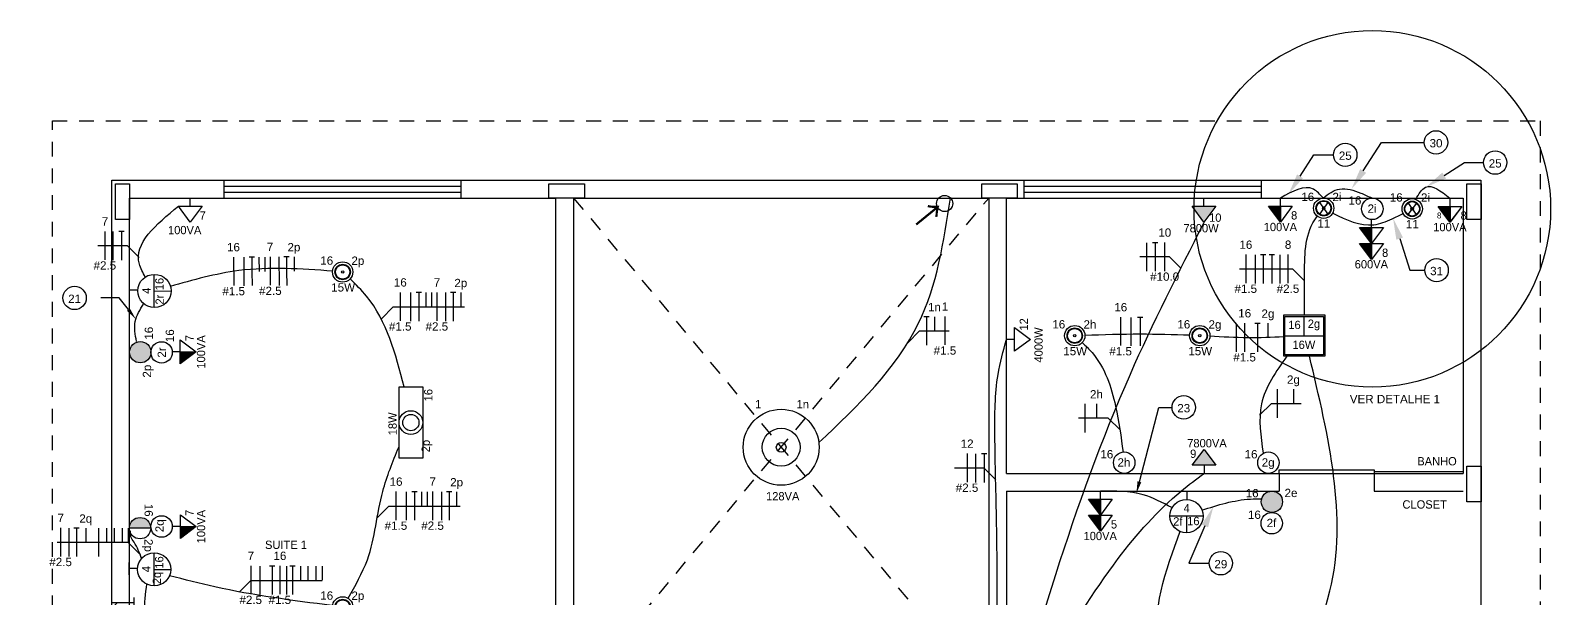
# Model space of a CAD drawing. Header units: metres. Extents: x 134.3 to 218.4, y -41.5 to 17.9.
# Drawn here: x 156.54 to 169.35, y -13.34 to -8.55 of the extents above; entities that cross this region are included whole.
import ezdxf
from ezdxf import colors
from ezdxf.entities.mleader import LeaderData, LeaderLine
from ezdxf.enums import TextEntityAlignment as Align
from ezdxf.math import Vec2, Vec3

# ---------------------------------------------------------------- set-up
doc = ezdxf.new("R2010")
doc.units = ezdxf.units.M
doc.header["$MEASUREMENT"] = 0
doc.linetypes.add('HIDDEN', pattern=[9.525, 6.35, -3.175])
doc.linetypes.add('HIDDEN2', pattern=[0.1875, 0.125, -0.0625])
for name, color, linetype in [('A-ALVENARIA', 252, 'Continuous'), ('A-esquadrias', 253, 'Continuous'), ('A-projeção', 253, 'HIDDEN'), ('A-TEXTO', 7, 'Continuous'), ('DIAGRAMA UNIFILAR', 6, 'Continuous'), ('ELETRICA', 2, 'Continuous'), ('ELETRODUTO', 4, 'Continuous')]:
    doc.layers.add(name, color=color, linetype=linetype)
doc.styles.add('T1', font='arial.ttf')

# ---------------------------------------------------------------- blocks, each defined once
blk = doc.blocks.new('P12X30V')
at = {"layer": 'A-ALVENARIA'}
for p, q in [((-0.06, 0.15), (0.06, 0.15)), ((-0.06, -0.15), (-0.06, 0.15)), ((0.06, 0.15), (0.06, -0.15)), ((0.06, -0.15), (-0.06, -0.15))]:
    blk.add_line(p, q, dxfattribs=at)
blk = doc.blocks.new('TOMADA MEDIA')
at = {"layer": 'ELETRICA'}
blk.add_hatch(color=3, dxfattribs=at).paths.add_polyline_path([(0.1, 0.068), (0, 0.202), (0, 0.201), (0, 0.068)])
at = {"layer": 'ELETRICA', "color": 3}
for p, q in [((-0.1, 0.068), (0, 0.202)), ((0, 0.202), (0.1, 0.068)), ((0, 0.068), (0, 0.202)), ((0.1, 0.068), (-0.1, 0.068)), ((0, 0.068), (0, 0))]:
    blk.add_line(p, q, dxfattribs=at)
at = {"color": 3}
blk.add_attdef('POTENCIA', text='', height=0.07, dxfattribs=at).set_placement((0.001, 0.208), align=Align.CENTER)
blk.add_attdef('CIRCUITO', text='', height=0.07, dxfattribs=at).set_placement((-0.095, 0.11), align=Align.RIGHT)
blk = doc.blocks.new('ARANDELA PIPE')
blk.add_line((0.075, 0.058), (0.076, 0.199))
at = {"layer": 'ELETRICA'}
for p, q in [((0.215, 0.058), (-0.064, 0.058)), ((0.069, -0.081), (0.069, -0.151)), ((0.12, -0.151), (0.018, -0.151))]:
    blk.add_line(p, q, dxfattribs=at)
blk.add_circle((0.075, 0.059), 0.14, dxfattribs=at)
for tag, p in [('CIRCUITO', (0.017, 0.066)), ('RETORNO', (0.148, 0.069)), ('POTENCIA', (0.073, -0.044))]:
    blk.add_attdef(tag, text='', height=0.07).set_placement(p, align=Align.CENTER)
blk = doc.blocks.new('INTERRUTOR PARALELO')
h = blk.add_hatch(color=3)
h.dxf.hatch_style = 1
h.paths.add_polyline_path([(-0.09, 0.058, 1), (0.09, 0.058, 1)])
at = {"layer": 'ELETRICA', "color": 3}
blk.add_circle((0, 0.058), 0.09, dxfattribs=at)
at = {"color": 3, "style": 'T1'}
blk.add_attdef('CIRCUITO', text='', height=0.07, dxfattribs=at).set_placement((-0.112, 0.096), align=Align.RIGHT)
blk.add_attdef('RETORNO', (0.107, 0.098), '', height=0.07, dxfattribs=at)
blk = doc.blocks.new('INTERRUPTOR SIMPLES UMA SEÇÃO')
at = {"layer": 'ELETRICA', "color": 3}
blk.add_circle((0.058, 0), 0.0904, dxfattribs=at)
at = {"layer": 'ELETRICA', "color": 3, "style": 'T1'}
blk.add_attdef('CIRCUITO', text='', height=0.07, dxfattribs=at).set_placement((-0.034, 0.036), align=Align.RIGHT)
blk.add_attdef('RETORNO', text='', height=0.07, dxfattribs=at).set_placement((0.056, -0.033), align=Align.CENTER)
blk = doc.blocks.new('MINOTAURO PE')
at = {"layer": 'ELETRICA'}
for p, q in [((-0.171, -0.173), (-0.171, 0.176)), ((-0.171, 0.176), (0.176, 0.176)), ((-0.162, -0.162), (-0.162, 0.162)), ((-0.162, 0.162), (0.162, 0.162)), ((0, 0), (0, 0.162)), ((0.162, 0.162), (0.162, 0.002)), ((0.176, 0.176), (0.176, -0.173)), ((-0.162, 0), (0.162, 0)), ((0.162, 0.002), (0.162, -0.162)), ((0.176, -0.173), (-0.171, -0.173)), ((0.162, -0.162), (-0.162, -0.162))]:
    blk.add_line(p, q, dxfattribs=at)
for p in [(-0.081, 0.056), (-0.002, -0.112)]:
    blk.add_attdef('POTENCIA', text='', height=0.07).set_placement(p, align=Align.CENTER)
blk.add_attdef('RETORNO', text='', height=0.07).set_placement((0.083, 0.091), align=Align.MIDDLE)
blk = doc.blocks.new('TOMADA ALTA')
at = {"layer": 'ELETRICA'}
h = blk.add_hatch(color=3, dxfattribs=at)
h.paths.add_polyline_path([(0.012, 0.068), (0.1, 0.068), (0.012, 0.185)])
h.paths.add_polyline_path([(-0.012, 0.068), (0.012, 0.068), (0.012, 0.185), (0.001, 0.2, -0.005851), (-0.001, 0.2), (-0.012, 0.184)])
h.paths.add_polyline_path([(-0.1, 0.068), (-0.012, 0.068), (-0.012, 0.184)])
at = {"layer": 'ELETRICA', "color": 3}
for p, q in [((-0.1, 0.068), (0, 0.202)), ((0, 0.202), (0.1, 0.068)), ((0.1, 0.068), (-0.1, 0.068)), ((0, 0.068), (0, 0))]:
    blk.add_line(p, q, dxfattribs=at)
at = {"color": 3}
blk.add_attdef('POTENCIA', text='', height=0.07, dxfattribs=at).set_placement((0.024, 0.219), align=Align.CENTER)
blk.add_attdef('CIRCUITO', text='', height=0.07, dxfattribs=at).set_placement((-0.066, 0.13), align=Align.RIGHT)
blk = doc.blocks.new('PANDORA 1C')
at = {"layer": 'ELETRICA'}
for radius in [0.0857, 0.0651, 0.0605, 0.0106]:
    blk.add_circle((0, 0), radius, dxfattribs=at)
at = {"style": 'T1'}
blk.add_attdef('CIRCUITO', text='', height=0.07, dxfattribs=at).set_placement((-0.08, 0.061), align=Align.RIGHT)
blk.add_attdef('RETORNO', (0.074, 0.06), '', height=0.07, dxfattribs=at)
blk.add_attdef('POTENCIA', text='', height=0.07, dxfattribs=at).set_placement((0.004, -0.165), align=Align.CENTER)
blk = doc.blocks.new('TOMADA BAIXA')
at = {"layer": 'ELETRICA', "color": 3}
for p, q in [((-0.1, 0.068), (0, 0.202)), ((0, 0.202), (0.1, 0.068)), ((0.1, 0.068), (-0.1, 0.068)), ((0, 0.068), (0, 0))]:
    blk.add_line(p, q, dxfattribs=at)
at = {"color": 3}
blk.add_attdef('POTENCIA', text='', height=0.07, dxfattribs=at).set_placement((0.047, 0.234), align=Align.CENTER)
blk.add_attdef('CIRCUITO', text='', height=0.07, dxfattribs=at).set_placement((-0.084, 0.111), align=Align.RIGHT)
blk = doc.blocks.new('ORBITA')
at = {"layer": 'ELETRICA'}
for p, q in [((0.036, 0.049), (-0.036, -0.049)), ((-0.035, 0.049), (0.035, -0.049))]:
    blk.add_line(p, q, dxfattribs=at)
for radius in [0.0857, 0.0651, 0.0605, 0.0106]:
    blk.add_circle((0, 0), radius, dxfattribs=at)
at = {"style": 'T1'}
blk.add_attdef('CIRCUITO', text='', height=0.07, dxfattribs=at).set_placement((-0.08, 0.061), align=Align.RIGHT)
blk.add_attdef('RETORNO', (0.074, 0.06), '', height=0.07, dxfattribs=at)
blk.add_attdef('POTENCIA', text='', height=0.07, dxfattribs=at).set_placement((0.001, -0.164), align=Align.CENTER)
blk = doc.blocks.new('LUMINARIA PLAFON')
at = {"layer": 'ELETRICA'}
blk.add_lwpolyline([(-0.3, 0.1), (0.3, 0.1), (0.3, -0.1), (-0.3, -0.1), (-0.3, 0.1)], dxfattribs=at)
for radius in [0.1, 0.0685]:
    blk.add_circle((0, 0), radius, dxfattribs=at)
blk.add_attdef('CIRCUITO', (-0.272, 0.112), '', height=0.07)
blk.add_attdef('RETORNO', text='', height=0.07).set_placement((0.263, 0.113), align=Align.RIGHT)
blk.add_attdef('POTENCIA', text='', height=0.07).set_placement((0.011, -0.189), align=Align.CENTER)
blk = doc.blocks.new('INTERRUPTOR INTERMEDIARIO')
at = {"layer": 'ELETRICA'}
h = blk.add_hatch(color=3, dxfattribs=at)
h.dxf.hatch_style = 1
h.paths.add_polyline_path([(0.005, 0.148, 0.414214), (-0.085, 0.058, 0.414214), (0.005, -0.032)])
at = {"layer": 'ELETRICA', "color": 3}
blk.add_line((0.005, 0.148), (0.005, -0.032), dxfattribs=at)
blk.add_circle((0.005, 0.058), 0.09, dxfattribs=at)
at = {"layer": 'ELETRICA', "color": 3, "style": 'T1'}
blk.add_attdef('CIRCUITO', text='', height=0.07, dxfattribs=at).set_placement((-0.092, 0.096), align=Align.RIGHT)
blk.add_attdef('RETORNO', (0.096, 0.095), '', height=0.07, dxfattribs=at)
blk = doc.blocks.new('LUSTRE SALA DE JANTAR')
at = {"layer": 'ELETRICA'}
for radius in [0.32, 0.16, 0.041]:
    blk.add_circle((0, 0), radius, dxfattribs=at)
blk.add_attdef('RETORNO', text='', height=0.07, dxfattribs=at).set_placement((0.234, 0.328), align=Align.RIGHT)
blk.add_attdef('CIRCUITO', (-0.22, 0.328), '', height=0.07, dxfattribs=at)
blk.add_attdef('POTENCIA', text='', height=0.07, dxfattribs=at).set_placement((0.013, -0.448), align=Align.CENTER)
blk = doc.blocks.new('APOIO PEQUENO UNIFILAR')
at = {"layer": 'DIAGRAMA UNIFILAR'}
for p, q in [((0, 0), (0.099, 0.099)), ((0.099, 0.099), (0.349, 0.099))]:
    blk.add_line(p, q, dxfattribs=at)
blk = doc.blocks.new('CONDUTOR FASE')
at = {"layer": 'DIAGRAMA UNIFILAR'}
blk.add_line((0, 0.12), (0, -0.12), dxfattribs=at)
blk = doc.blocks.new('RETORNO LAMPADA')
at = {"layer": 'DIAGRAMA UNIFILAR'}
blk.add_line((0, 0.12), (0, 0), dxfattribs=at)
at = {"layer": 'DIAGRAMA UNIFILAR', "style": 'T1'}
blk.add_attdef('RETORNO', text='', height=0.07, dxfattribs=at).set_placement((0, 0.166), align=Align.CENTER)
blk = doc.blocks.new('FASE CIRCUITO')
blk.add_line((-0.001, 0.122), (-0.001, -0.118))
at = {"style": 'T1'}
blk.add_attdef('SEÇÃO', text='', height=0.07, dxfattribs=at).set_placement((-0.001, -0.2), align=Align.CENTER)
at = {"layer": 'DIAGRAMA UNIFILAR', "style": 'T1'}
blk.add_attdef('CIRCUITO', text='', height=0.07, dxfattribs=at).set_placement((0, 0.171), align=Align.CENTER)
blk = doc.blocks.new('CONDUTOR TERRA')
at = {"layer": 'DIAGRAMA UNIFILAR'}
for p, q in [((0.0225, 0.12), (-0.0225, 0.12)), ((0, 0.12), (0, 0)), ((0, 0), (0, -0.12))]:
    blk.add_line(p, q, dxfattribs=at)
blk = doc.blocks.new('APOIO UNIFILAR')
at = {"layer": 'DIAGRAMA UNIFILAR'}
for p, q in [((0, 0), (0.099, 0.099)), ((0.099, 0.099), (0.549, 0.099))]:
    blk.add_line(p, q, dxfattribs=at)
blk = doc.blocks.new('APOIO ESTENDIDO')
at = {"layer": 'DIAGRAMA UNIFILAR'}
for p, q in [((-0.021, 0.021), (0.078, 0.12)), ((0.078, 0.12), (0.678, 0.12))]:
    blk.add_line(p, q, dxfattribs=at)
blk = doc.blocks.new('RETORNO PARALELO INTERMEDIARIO')
at = {"layer": 'DIAGRAMA UNIFILAR'}
blk.add_line((0, 0.12), (0, 0), dxfattribs=at)
blk = doc.blocks.new('detalhe')
at = {"layer": 'DIAGRAMA UNIFILAR'}
blk.add_circle((0.099, 0), 0.0986, dxfattribs=at)
at = {"layer": 'DIAGRAMA UNIFILAR', "style": 'T1'}
blk.add_attdef('NUMERO', text='', height=0.07, dxfattribs=at).set_placement((0.099, -0.042), align=Align.CENTER)
blk = doc.blocks.new('ELETRODUTO QUE DESCE')
at = {"layer": 'ELETRICA'}
blk.add_circle((-0.05, -0.046), 0.0683, dxfattribs=at)
at = {"layer": 'ELETRICA', "insert": (-0.359, -0.155, 0.284), "char_height": 0.2, "attachment_point": 1, "rotation": 39.1863}
blk.add_mtext_dynamic_manual_height_columns('{\\fSimSun|b0|i0|c134|p2;→}', width=0.15117, gutter_width=0.35, heights=[0.107], dxfattribs=at)
blk = doc.blocks.new('TELECOM')
at = {"layer": 'ELETRICA'}
h = blk.add_hatch(dxfattribs=at)
h.set_pattern_fill('ANSI33', color=256)
h.set_pattern_definition([(45, (-139.9912, 0.4929), (-0.1767767, 0.1767767), []), (45, (-139.81442, 0.4929), (-0.1767767, 0.1767767), [0.125, -0.0625])])
h.paths.add_polyline_path([(0.187, 0.396), (0, 0.396), (0, 0), (0.187, 0)])
for p, q in [((0, 0), (0, 0.396)), ((0, 0.396), (0.188, 0.396)), ((0.187, 0.439), (0.187, -0.036)), ((0.185, 0), (0, 0))]:
    blk.add_line(p, q, dxfattribs=at)

msp = doc.modelspace()

# ---------------------------------------------------------------- hatches: boundary and pattern name
at = {"layer": 'ELETRICA'}
msp.add_hatch(color=256, dxfattribs=at).paths.add_polyline_path([(168.506, -10.031), (168.406, -10.031), (168.505, -10.164)])

# ---------------------------------------------------------------- linework, layer by layer
at = {"layer": 'A-ALVENARIA'}
for p, q in [((157.223, -9.811), (158.17, -9.811)), ((157.223, -14.161), (157.223, -9.811)), ((158.17, -9.961), (158.17, -9.811)), ((160.17, -9.811), (164.917, -9.811)), ((160.17, -9.961), (160.17, -9.811)), ((164.917, -9.961), (164.917, -9.811)), ((166.917, -9.811), (168.767, -9.811)), ((166.917, -9.961), (166.917, -9.811)), ((168.767, -9.811), (168.767, -21.111)), ((157.373, -14.161), (157.373, -9.961)), ((157.373, -9.961), (158.17, -9.961)), ((160.17, -9.961), (160.967, -9.961)), ((160.967, -14.161), (160.967, -9.961)), ((161.117, -9.961), (164.617, -9.961)), ((161.117, -9.961), (161.117, -14.311)), ((164.617, -9.961), (164.617, -15.836)), ((164.767, -9.961), (164.917, -9.961)), ((164.767, -12.281), (164.767, -9.961)), ((166.917, -9.961), (168.617, -9.961)), ((168.617, -9.961), (168.617, -12.281)), ((164.767, -12.281), (167.067, -12.281)), ((167.067, -12.281), (167.067, -12.431)), ((167.867, -12.281), (168.617, -12.281)), ((167.867, -12.281), (167.867, -12.431)), ((164.767, -12.431), (167.067, -12.431)), ((164.767, -12.431), (164.767, -15.561)), ((167.867, -12.431), (168.617, -12.431))]:
    msp.add_line(p, q, dxfattribs=at)
at = {"layer": 'A-esquadrias'}
for p, q in [((158.17, -9.811), (160.17, -9.811)), ((158.17, -9.861), (160.17, -9.861)), ((164.917, -9.811), (166.917, -9.811)), ((164.917, -9.861), (166.917, -9.861)), ((158.17, -9.911), (160.17, -9.911)), ((158.17, -9.961), (160.17, -9.961)), ((164.917, -9.911), (166.917, -9.911)), ((164.917, -9.961), (166.917, -9.961)), ((167.067, -12.281), (167.067, -12.251)), ((167.067, -12.251), (167.867, -12.251)), ((167.067, -12.281), (167.867, -12.281)), ((167.867, -12.251), (167.867, -12.281)), ((167.867, -12.266), (168.617, -12.266))]:
    msp.add_line(p, q, dxfattribs=at)
at = {"layer": 'A-projeção', "linetype": 'HIDDEN2'}
for p, q in [((169.267, -9.311), (169.267, -22.761)), ((161.117, -14.161), (164.617, -9.961)), ((161.117, -9.961), (164.617, -14.161))]:
    msp.add_line(p, q, dxfattribs=at)
msp.add_lwpolyline([(169.267, -22.761), (164.117, -22.761), (164.117, -19.761), (161.617, -19.761), (161.617, -21.461), (156.537, -21.461), (156.537, -13.661), (156.723, -13.661), (156.723, -9.311), (169.267, -9.311)], dxfattribs=at)
at = {"layer": 'A-TEXTO'}
msp.add_circle((167.851, -10.052), 1.503, dxfattribs=at)
at = {"layer": 'ELETRICA'}
for p, q in [((168.506, -10.031), (168.506, -9.963)), ((168.406, -10.031), (168.605, -10.031)), ((168.505, -10.164), (168.406, -10.031)), ((168.605, -10.031), (168.505, -10.164)), ((168.505, -10.164), (168.506, -10.031))]:
    msp.add_line(p, q, dxfattribs=at)
at = {"layer": 'ELETRODUTO'}
for points in [[(167.436, -9.96), (167.355, -9.887), (167.076, -9.962)], [(168.218, -9.971), (168.299, -9.87), (168.505, -9.961)], [(163.185, -12.022), (164.026, -11.016), (164.295, -9.961)], [(167.438, -9.959), (167.575, -9.885), (167.753, -9.919), (167.846, -9.96)], [(157.506, -10.627), (157.456, -10.517), (157.785, -10.029)], [(167.278, -10.945), (167.28, -10.624), (167.365, -10.145), (167.388, -10.112)], [(167.519, -10.089), (167.863, -10.186), (168.017, -10.137), (168.112, -10.092)], [(159.085, -10.577), (158.294, -10.573), (157.715, -10.706)], [(159.689, -11.552), (159.371, -10.788), (159.234, -10.643)], [(157.432, -11.17), (157.421, -11.001), (157.492, -10.854)], [(166.312, -11.117), (165.894, -11.109), (165.427, -11.119)], [(167.105, -11.131), (166.801, -11.139), (166.481, -11.126)], [(164.674, -14.868), (164.683, -12.701), (164.669, -11.956), (164.696, -11.448), (164.767, -11.152)], [(165.406, -11.179), (165.489, -11.264), (165.687, -11.716), (165.749, -12.102)], [(167.13, -11.294), (166.917, -11.696), (166.931, -12.112)], [(166.951, -14.413), (167.494, -13.272), (167.321, -11.294)], [(159.215, -13.334), (159.378, -13.009), (159.508, -12.433), (159.643, -12.06)], [(166.16, -12.569), (165.918, -12.462), (165.558, -12.431)], [(166.414, -12.592), (166.823, -12.498), (166.917, -12.497)], [(157.475, -12.999), (157.411, -12.861), (157.385, -12.816), (157.38, -12.766)], [(166.672, -14.459), (166.061, -13.732), (166.232, -12.769)], [(159.08, -13.395), (158.093, -13.238), (157.711, -13.144)], [(157.516, -13.214), (157.539, -13.671), (157.892, -13.96), (157.905, -13.964)]]:
    msp.add_spline(points, degree=3, dxfattribs=at)
at = {"layer": 'ELETRODUTO', "color": 4}
for points in [[(164.674, -14.868), (165.811, -11.445), (166.432, -10.168)], [(164.674, -14.868), (165.708, -13), (166.239, -12.431), (166.433, -12.281)]]:
    msp.add_spline(points, degree=3, dxfattribs=at)

# ---------------------------------------------------------------- block references
at = {"layer": 'A-ALVENARIA'}
for p in [(157.314, -9.991), (168.708, -9.991), (168.708, -12.371)]:
    msp.add_blockref('P12X30V', p, dxfattribs=at)
at = {"layer": 'A-ALVENARIA', "rotation": 269.9999999999999}
for p in [(161.058, -9.901), (164.708, -9.901)]:
    msp.add_blockref('P12X30V', p, dxfattribs=at)
at = {"layer": 'A-TEXTO'}
msp.add_blockref('ELETRODUTO QUE DESCE', (164.295, -9.961), dxfattribs=at)
at = {"layer": 'DIAGRAMA UNIFILAR'}
for name, p, values in [('detalhe', (168.289, -9.492), {'NUMERO': '30'}), ('detalhe', (167.524, -9.597), {'NUMERO': '25'}), ('detalhe', (168.788, -9.662), {'NUMERO': '25'}), ('FASE CIRCUITO', (157.166, -10.364), {'CIRCUITO': '7', 'SEÇÃO': '#2.5'}), ('FASE CIRCUITO', (166.101, -10.458), {'CIRCUITO': '10', 'SEÇÃO': '#10.0'}), ('FASE CIRCUITO', (166.785, -10.56), {'CIRCUITO': '16', 'SEÇÃO': '#1.5'}), ('FASE CIRCUITO', (167.141, -10.56), {'CIRCUITO': '8', 'SEÇÃO': '#2.5'}), ('detalhe', (168.294, -10.569), {'NUMERO': '31'}), ('FASE CIRCUITO', (159.656, -10.878), {'CIRCUITO': '16', 'SEÇÃO': '#1.5'}), ('FASE CIRCUITO', (159.965, -10.878), {'CIRCUITO': '7', 'SEÇÃO': '#2.5'}), ('detalhe', (156.811, -10.803), {'NUMERO': '21'}), ('RETORNO LAMPADA', (160.166, -10.878), {'RETORNO': '2p'}), ('RETORNO LAMPADA', (164.159, -11.081), {'RETORNO': '1n'}), ('FASE CIRCUITO', (164.249, -11.081), {'CIRCUITO': '1', 'SEÇÃO': '#1.5'}), ('FASE CIRCUITO', (165.73, -11.087), {'CIRCUITO': '16', 'SEÇÃO': '#1.5'}), ('FASE CIRCUITO', (166.775, -11.138), {'CIRCUITO': '16', 'SEÇÃO': '#1.5'}), ('RETORNO LAMPADA', (166.971, -11.136), {'RETORNO': '2g'}), ('RETORNO LAMPADA', (167.186, -11.692), {'RETORNO': '2g'}), ('RETORNO LAMPADA', (165.525, -11.816), {'RETORNO': '2h'}), ('detalhe', (166.162, -11.725), {'NUMERO': '23'}), ('FASE CIRCUITO', (164.435, -12.237), {'CIRCUITO': '12', 'SEÇÃO': '#2.5'}), ('FASE CIRCUITO', (159.62, -12.557), {'CIRCUITO': '16', 'SEÇÃO': '#1.5'}), ('FASE CIRCUITO', (159.929, -12.557), {'CIRCUITO': '7', 'SEÇÃO': '#2.5'}), ('RETORNO LAMPADA', (160.131, -12.557), {'RETORNO': '2p'}), ('FASE CIRCUITO', (156.793, -12.863), {'CIRCUITO': '7', 'SEÇÃO': '#2.5'}), ('RETORNO LAMPADA', (157.004, -12.863), {'RETORNO': '2q'}), ('FASE CIRCUITO', (158.396, -13.182), {'CIRCUITO': '7', 'SEÇÃO': '#2.5'}), ('FASE CIRCUITO', (158.641, -13.182), {'CIRCUITO': '16', 'SEÇÃO': '#1.5'}), ('detalhe', (166.475, -13.039), {'NUMERO': '29'})]:
    msp.add_blockref(name, p, dxfattribs=at).add_auto_attribs(values)
for name, p in [('CONDUTOR FASE', (157.231, -10.364)), ('CONDUTOR TERRA', (157.304, -10.364)), ('CONDUTOR FASE', (165.946, -10.458)), ('CONDUTOR TERRA', (166.019, -10.458)), ('CONDUTOR FASE', (166.862, -10.56)), ('CONDUTOR TERRA', (166.932, -10.56)), ('CONDUTOR TERRA', (167.005, -10.56)), ('CONDUTOR FASE', (167.07, -10.56)), ('CONDUTOR FASE', (159.742, -10.878)), ('CONDUTOR TERRA', (159.811, -10.878)), ('RETORNO PARALELO INTERMEDIARIO', (159.87, -10.878)), ('RETORNO PARALELO INTERMEDIARIO', (159.919, -10.878)), ('CONDUTOR FASE', (160.038, -10.878)), ('CONDUTOR TERRA', (160.103, -10.878)), ('APOIO ESTENDIDO', (159.518, -10.999)), ('CONDUTOR TERRA', (164.092, -11.081)), ('CONDUTOR FASE', (165.816, -11.087)), ('CONDUTOR TERRA', (165.894, -11.087)), ('CONDUTOR FASE', (166.702, -11.137)), ('CONDUTOR TERRA', (166.883, -11.138)), ('APOIO PEQUENO UNIFILAR', (163.935, -11.18)), ('CONDUTOR FASE', (167.049, -11.692)), ('CONDUTOR FASE', (165.426, -11.816)), ('APOIO PEQUENO UNIFILAR', (166.901, -11.791)), ('CONDUTOR FASE', (164.506, -12.237)), ('CONDUTOR TERRA', (164.579, -12.237)), ('APOIO ESTENDIDO', (159.482, -12.678)), ('CONDUTOR FASE', (159.706, -12.557)), ('CONDUTOR TERRA', (159.775, -12.557)), ('RETORNO PARALELO INTERMEDIARIO', (159.834, -12.557)), ('RETORNO PARALELO INTERMEDIARIO', (159.883, -12.557)), ('CONDUTOR FASE', (160.002, -12.557)), ('CONDUTOR TERRA', (160.067, -12.557)), ('CONDUTOR FASE', (156.862, -12.863)), ('CONDUTOR TERRA', (156.927, -12.863)), ('CONDUTOR FASE', (157.112, -12.863)), ('RETORNO PARALELO INTERMEDIARIO', (157.18, -12.863)), ('RETORNO PARALELO INTERMEDIARIO', (157.244, -12.863)), ('RETORNO PARALELO INTERMEDIARIO', (157.31, -12.863)), ('RETORNO PARALELO INTERMEDIARIO', (157.362, -12.863)), ('CONDUTOR FASE', (158.473, -13.182)), ('CONDUTOR TERRA', (158.575, -13.182)), ('CONDUTOR FASE', (158.696, -13.182)), ('CONDUTOR TERRA', (158.748, -13.182)), ('RETORNO PARALELO INTERMEDIARIO', (158.814, -13.182)), ('RETORNO PARALELO INTERMEDIARIO', (158.877, -13.182)), ('RETORNO PARALELO INTERMEDIARIO', (158.943, -13.182)), ('RETORNO PARALELO INTERMEDIARIO', (158.996, -13.182)), ('APOIO ESTENDIDO', (158.318, -13.303)), ('TELECOM', (157.223, -13.766))]:
    msp.add_blockref(name, p, dxfattribs=at)
at = {"layer": 'DIAGRAMA UNIFILAR', "xscale": -1}
for name, p in [('APOIO PEQUENO UNIFILAR', (157.455, -10.463)), ('APOIO PEQUENO UNIFILAR', (166.239, -10.555)), ('APOIO UNIFILAR', (167.28, -10.659)), ('APOIO PEQUENO UNIFILAR', (165.724, -11.915)), ('APOIO PEQUENO UNIFILAR', (164.678, -12.336)), ('APOIO ESTENDIDO', (157.44, -12.983))]:
    msp.add_blockref(name, p, dxfattribs=at)
at = {"layer": 'DIAGRAMA UNIFILAR', "rotation": 0.4900760362747751}
for name, p, values in [('FASE CIRCUITO', (158.251, -10.581), {'CIRCUITO': '16', 'SEÇÃO': '#1.5'}), ('FASE CIRCUITO', (158.56, -10.578), {'CIRCUITO': '7', 'SEÇÃO': '#2.5'}), ('RETORNO LAMPADA', (158.761, -10.576), {'RETORNO': '2p'})]:
    msp.add_blockref(name, p, dxfattribs=at).add_auto_attribs(values)
for name, p in [('CONDUTOR FASE', (158.337, -10.58)), ('CONDUTOR TERRA', (158.405, -10.579)), ('RETORNO PARALELO INTERMEDIARIO', (158.465, -10.579)), ('RETORNO PARALELO INTERMEDIARIO', (158.514, -10.579)), ('CONDUTOR FASE', (158.633, -10.577)), ('CONDUTOR TERRA', (158.697, -10.577))]:
    msp.add_blockref(name, p, dxfattribs=at)
at = {"layer": 'ELETRICA'}
ref = msp.add_blockref('TOMADA BAIXA', (157.885, -9.961), dxfattribs=dict(at, rotation=180))
ref.add_attrib('POTENCIA', '100VA', dxfattribs={"layer": '0', "color": 3, "height": 0.07, "rotation": 360}).set_placement((157.838, -10.266), align=Align.CENTER)
ref.add_attrib('CIRCUITO', '7', dxfattribs={"layer": '0', "color": 3, "height": 0.07, "rotation": 360}).set_placement((158.016, -10.143), align=Align.RIGHT)
ref = msp.add_blockref('TOMADA ALTA', (166.431, -9.961), dxfattribs=dict(at, rotation=180))
ref.add_attrib('POTENCIA', '7800W', dxfattribs={"layer": '0', "color": 3, "height": 0.07, "rotation": 360}).set_placement((166.407, -10.25), align=Align.CENTER)
ref.add_attrib('CIRCUITO', '10', dxfattribs={"layer": '0', "color": 3, "height": 0.07, "rotation": 360}).set_placement((166.579, -10.161), align=Align.RIGHT)
ref = msp.add_blockref('TOMADA MEDIA', (167.076, -9.962), dxfattribs=dict(at, rotation=180))
ref.add_attrib('POTENCIA', '100VA', dxfattribs={"layer": '0', "color": 3, "height": 0.07, "rotation": 360}).set_placement((167.076, -10.24), align=Align.CENTER)
ref.add_attrib('CIRCUITO', '8', dxfattribs={"layer": '0', "color": 3, "height": 0.07, "rotation": 360}).set_placement((167.218, -10.142), align=Align.RIGHT)
for name, p, values in [('ORBITA', (167.441, -10.047), {'CIRCUITO': '16', 'RETORNO': '2i', 'POTENCIA': '11'}), ('INTERRUPTOR SIMPLES UMA SEÇÃO', (167.793, -10.052), {'RETORNO': '2i', 'CIRCUITO': '16'}), ('ORBITA', (168.187, -10.052), {'CIRCUITO': '16', 'RETORNO': '2i', 'POTENCIA': '11'}), ('PANDORA 1C', (159.17, -10.584), {'CIRCUITO': '16', 'RETORNO': '2p', 'POTENCIA': '15W'}), ('PANDORA 1C', (165.342, -11.121), {'CIRCUITO': '16', 'RETORNO': '2h', 'POTENCIA': '15W'}), ('PANDORA 1C', (166.396, -11.121), {'CIRCUITO': '16', 'RETORNO': '2g', 'POTENCIA': '15W'}), ('LUSTRE SALA DE JANTAR', (162.867, -12.061), {'CIRCUITO': '1', 'RETORNO': '1n', 'POTENCIA': '128VA'}), ('TOMADA ALTA', (166.433, -12.281), {'POTENCIA': '7800VA', 'CIRCUITO': '9'}), ('INTERRUPTOR SIMPLES UMA SEÇÃO', (165.701, -12.191), {'RETORNO': '2h', 'CIRCUITO': '16'}), ('INTERRUPTOR SIMPLES UMA SEÇÃO', (166.917, -12.191), {'RETORNO': '2g', 'CIRCUITO': '16'}), ('INTERRUTOR PARALELO', (167.004, -12.579), {'CIRCUITO': '16', 'RETORNO': '2e'}), ('INTERRUPTOR SIMPLES UMA SEÇÃO', (166.945, -12.701), {'RETORNO': '2f', 'CIRCUITO': '16'}), ('PANDORA 1C', (159.17, -13.407), {'CIRCUITO': '16', 'RETORNO': '2p', 'POTENCIA': '15W'})]:
    msp.add_blockref(name, p, dxfattribs=at).add_auto_attribs(values)
ref = msp.add_blockref('TOMADA MEDIA', (168.506, -9.963), dxfattribs=dict(at, rotation=180))
ref.add_attrib('POTENCIA', '100VA', dxfattribs={"layer": '0', "color": 3, "height": 0.07, "rotation": 360}).set_placement((168.505, -10.241), align=Align.CENTER)
ref.add_attrib('CIRCUITO', '8', dxfattribs={"layer": '0', "color": 3, "height": 0.07, "rotation": 360}).set_placement((168.647, -10.143), align=Align.RIGHT)
at = {"layer": 'ELETRICA', "rotation": 180}
for p in [(167.844, -10.142), (165.558, -12.431)]:
    msp.add_blockref('TOMADA MEDIA', p, dxfattribs=at)
at = {"layer": 'ELETRICA'}
ref = msp.add_blockref('TOMADA MEDIA', (167.844, -10.277), dxfattribs=dict(at, rotation=180))
ref.add_attrib('POTENCIA', '600VA', dxfattribs={"layer": '0', "color": 3, "height": 0.07, "rotation": 360}).set_placement((167.843, -10.554), align=Align.CENTER)
ref.add_attrib('CIRCUITO', '8', dxfattribs={"layer": '0', "color": 3, "height": 0.07, "rotation": 360}).set_placement((167.985, -10.457), align=Align.RIGHT)
ref = msp.add_blockref('ARANDELA PIPE', (157.524, -10.669), dxfattribs=dict(at, rotation=269.9999999999999))
ref.add_attrib('CIRCUITO', '16', dxfattribs={"layer": '0', "height": 0.07, "rotation": 450}).set_placement((157.66, -10.686), align=Align.CENTER)
ref.add_attrib('RETORNO', '2r', dxfattribs={"layer": '0', "height": 0.07, "rotation": 450}).set_placement((157.662, -10.817), align=Align.CENTER)
ref.add_attrib('POTENCIA', '4', dxfattribs={"layer": '0', "height": 0.07, "rotation": 450}).set_placement((157.55, -10.742), align=Align.CENTER)
ref = msp.add_blockref('TOMADA BAIXA', (164.767, -11.152), dxfattribs=dict(at, rotation=269.9999999999999))
ref.add_attrib('POTENCIA', '4000W', dxfattribs={"layer": '0', "color": 3, "height": 0.07, "rotation": 450}).set_placement((165.072, -11.199), align=Align.CENTER)
ref.add_attrib('CIRCUITO', '12', dxfattribs={"layer": '0', "color": 3, "height": 0.07, "rotation": 450}).set_placement((164.948, -10.974), align=Align.RIGHT)
ref = msp.add_blockref('MINOTAURO PE', (167.276, -11.121), dxfattribs=at)
ref.add_attrib('POTENCIA', '16', dxfattribs={"layer": '0', "height": 0.07}).set_placement((167.195, -11.065), align=Align.CENTER)
ref.add_attrib('RETORNO', '2g', dxfattribs={"layer": '0', "height": 0.07}).set_placement((167.359, -11.03), align=Align.MIDDLE)
ref.add_attrib('POTENCIA', '16W', dxfattribs={"layer": '0', "height": 0.07}).set_placement((167.274, -11.233), align=Align.CENTER)
ref = msp.add_blockref('INTERRUTOR PARALELO', (157.406, -11.26), dxfattribs=dict(at, rotation=269.9999999999999))
ref.add_attrib('CIRCUITO', '16', dxfattribs={"layer": '0', "color": 3, "height": 0.07, "rotation": 450, "style": 'T1'}).set_placement((157.571, -11.046), align=Align.RIGHT)
ref.add_attrib('RETORNO', '2p', (157.555, -11.474), dxfattribs={"layer": '0', "color": 3, "height": 0.07, "rotation": 450, "style": 'T1'})
ref = msp.add_blockref('INTERRUPTOR SIMPLES UMA SEÇÃO', (157.643, -11.204), dxfattribs=dict(at, rotation=269.9999999999999))
ref.add_attrib('RETORNO', '2r', dxfattribs={"color": 3, "height": 0.07, "rotation": 450, "style": 'T1'}).set_placement((157.68, -11.263), align=Align.CENTER)
ref.add_attrib('CIRCUITO', '16', dxfattribs={"color": 3, "height": 0.07, "rotation": 450, "style": 'T1'}).set_placement((157.748, -11.067), align=Align.RIGHT)
ref = msp.add_blockref('TOMADA MEDIA', (157.733, -11.257), dxfattribs=dict(at, rotation=269.9999999999999))
ref.add_attrib('POTENCIA', '100VA', dxfattribs={"layer": '0', "color": 3, "height": 0.07, "rotation": 450}).set_placement((158.011, -11.258), align=Align.CENTER)
ref.add_attrib('CIRCUITO', '7', dxfattribs={"layer": '0', "color": 3, "height": 0.07, "rotation": 450}).set_placement((157.913, -11.115), align=Align.RIGHT)
ref = msp.add_blockref('LUMINARIA PLAFON', (159.745, -11.853), dxfattribs=dict(at, rotation=269.9999999999999))
ref.add_attrib('CIRCUITO', '16', (159.927, -11.674), dxfattribs={"layer": '0', "height": 0.07, "rotation": 450})
ref.add_attrib('RETORNO', '2p', dxfattribs={"layer": '0', "height": 0.07, "rotation": 450}).set_placement((159.905, -11.999), align=Align.RIGHT)
ref.add_attrib('POTENCIA', '18W', dxfattribs={"layer": '0', "height": 0.07, "rotation": 450}).set_placement((159.626, -11.864), align=Align.CENTER)
ref = msp.add_blockref('ARANDELA PIPE', (166.359, -12.582), dxfattribs=dict(at, rotation=180))
ref.add_attrib('CIRCUITO', '16', dxfattribs={"layer": '0', "height": 0.07, "rotation": 360}).set_placement((166.342, -12.718), align=Align.CENTER)
ref.add_attrib('RETORNO', '2f', dxfattribs={"layer": '0', "height": 0.07, "rotation": 360}).set_placement((166.211, -12.721), align=Align.CENTER)
ref.add_attrib('POTENCIA', '4', dxfattribs={"layer": '0', "height": 0.07, "rotation": 360}).set_placement((166.286, -12.609), align=Align.CENTER)
at = {"layer": 'ELETRICA', "rotation": 269.9999999999999}
msp.add_blockref('INTERRUPTOR INTERMEDIARIO', (157.404, -12.738), dxfattribs=at).add_auto_attribs({'CIRCUITO': '16', 'RETORNO': '2p'})
at = {"layer": 'ELETRICA'}
ref = msp.add_blockref('INTERRUPTOR SIMPLES UMA SEÇÃO', (157.643, -12.671), dxfattribs=dict(at, rotation=269.9999999999999))
ref.add_attrib('RETORNO', '2q', dxfattribs={"color": 3, "height": 0.07, "rotation": 450, "style": 'T1'}).set_placement((157.661, -12.723), align=Align.CENTER)
ref = msp.add_blockref('TOMADA MEDIA', (157.734, -12.73), dxfattribs=dict(at, rotation=269.9999999999999))
ref.add_attrib('POTENCIA', '100VA', dxfattribs={"layer": '0', "color": 3, "height": 0.07, "rotation": 450}).set_placement((158.011, -12.73), align=Align.CENTER)
ref.add_attrib('CIRCUITO', '7', dxfattribs={"layer": '0', "color": 3, "height": 0.07, "rotation": 450}).set_placement((157.914, -12.588), align=Align.RIGHT)
ref = msp.add_blockref('TOMADA MEDIA', (165.558, -12.566), dxfattribs=dict(at, rotation=180))
ref.add_attrib('POTENCIA', '100VA', dxfattribs={"layer": '0', "color": 3, "height": 0.07, "rotation": 360}).set_placement((165.557, -12.844), align=Align.CENTER)
ref.add_attrib('CIRCUITO', '5', dxfattribs={"layer": '0', "color": 3, "height": 0.07, "rotation": 360}).set_placement((165.699, -12.746), align=Align.RIGHT)
ref = msp.add_blockref('ARANDELA PIPE', (157.522, -13.015), dxfattribs=dict(at, rotation=269.9999999999999))
ref.add_attrib('CIRCUITO', '16', dxfattribs={"layer": '0', "height": 0.07, "rotation": 450}).set_placement((157.658, -13.032), align=Align.CENTER)
ref.add_attrib('RETORNO', '2q', dxfattribs={"layer": '0', "height": 0.07, "rotation": 450}).set_placement((157.638, -13.163), align=Align.CENTER)
ref.add_attrib('POTENCIA', '4', dxfattribs={"layer": '0', "height": 0.07, "rotation": 450}).set_placement((157.549, -13.088), align=Align.CENTER)

# ---------------------------------------------------------------- texts
at = {"layer": 'A-TEXTO'}
for s, p in [('BANHO', (168.23, -12.214)), ('CLOSET', (168.105, -12.578)), ('SUITE 1', (158.515, -12.918))]:
    msp.add_text(s, height=0.07, dxfattribs=at).set_placement(p)
at = {"layer": 'A-TEXTO', "insert": (167.661, -11.62), "char_height": 0.07, "attachment_point": 1, "style": 'T1'}
msp.add_mtext_dynamic_manual_height_columns('VER DETALHE 1', width=0.79057, gutter_width=0.35, heights=[0], dxfattribs=at)
at = {"layer": 'ELETRICA', "insert": (168.396, -10.083), "char_height": 0.05, "attachment_point": 1}
msp.add_mtext_dynamic_manual_height_columns('8', width=0.08066, gutter_width=1, heights=[0], dxfattribs=at)

# ---------------------------------------------------------------- leaders
at = {"layer": 'DIAGRAMA UNIFILAR'}
ml = msp.add_multileader_mtext('Standard', dxfattribs=at)
ml.set_content(' ', color=256)
ml.set_leader_properties()
ml.build(insert=Vec2(0, 0))
ml.multileader.update_dxf_attribs({"text_right_attachment_type": 6, "dogleg_length": 0.36, "arrow_head_size": 0.18})
ctx = ml.context
ctx.base_point, ctx.char_height, ctx.arrow_head_size, ctx.landing_gap_size, ctx.plane_origin = Vec3(168.289, -9.492), 0.18, 0.18, 0.09, Vec3(167.754, -9.885)
ctx.right_attachment = 6
notes = []
notes.append((ctx, [(0, (1, 1, 0), (167.929, -9.492), (1, 0), 0.36, [(0, [(167.676, -9.884)], 0, [])])]))
ctx.mtext.insert, ctx.mtext.flow_direction = Vec3(168.379, -9.402), 5
ml = msp.add_multileader_mtext('Standard', dxfattribs=at)
ml.set_content(' ', color=256)
ml.set_leader_properties()
ml.build(insert=Vec2(0, 0))
ml.multileader.update_dxf_attribs({"text_right_attachment_type": 6, "dogleg_length": 0.36, "arrow_head_size": 0.18})
ctx = ml.context
ctx.base_point, ctx.char_height, ctx.arrow_head_size, ctx.landing_gap_size, ctx.plane_origin = Vec3(167.524, -9.597), 0.18, 0.18, 0.09, Vec3(167.144, -9.929)
ctx.right_attachment = 6
notes.append((ctx, [(0, (1, 1, 0), (167.359, -9.597), (1, 0), 0.164, [(0, [(167.144, -9.929)], 0, [])])]))
ctx.mtext.insert, ctx.mtext.flow_direction = Vec3(167.614, -9.507), 5
ml = msp.add_multileader_mtext('Standard', dxfattribs=at)
ml.set_content(' ', color=256)
ml.set_leader_properties()
ml.build(insert=Vec2(0, 0))
ml.multileader.update_dxf_attribs({"text_right_attachment_type": 6, "dogleg_length": 0.36, "arrow_head_size": 0.18})
ctx = ml.context
ctx.base_point, ctx.char_height, ctx.arrow_head_size, ctx.landing_gap_size, ctx.plane_origin = Vec3(168.788, -9.662), 0.18, 0.18, 0.09, Vec3(168.305, -9.868)
ctx.right_attachment = 6
notes.append((ctx, [(0, (1, 1, 0), (168.628, -9.662), (1, 0), 0.16, [(0, [(168.305, -9.868)], 0, [])])]))
ctx.mtext.insert, ctx.mtext.flow_direction = Vec3(168.878, -9.572), 5
ml = msp.add_multileader_mtext('Standard', dxfattribs=at)
ml.set_content(' ', color=256)
ml.set_leader_properties()
ml.build(insert=Vec2(0, 0))
ml.multileader.update_dxf_attribs({"text_right_attachment_type": 6, "dogleg_length": 0.36, "arrow_head_size": 0.18})
ctx = ml.context
ctx.base_point, ctx.char_height, ctx.arrow_head_size, ctx.landing_gap_size, ctx.plane_origin = Vec3(168.294, -10.569), 0.18, 0.18, 0.09, Vec3(168.026, -10.132)
ctx.right_attachment = 6
notes.append((ctx, [(0, (1, 1, 0), (168.168, -10.569), (1, 0), 0.127, [(0, [(168.026, -10.132)], 0, [])])]))
ctx.mtext.insert, ctx.mtext.flow_direction = Vec3(168.384, -10.479), 5
ml = msp.add_multileader_mtext('Standard', dxfattribs=at)
ml.set_content(' ', color=256)
ml.set_leader_properties()
ml.build(insert=Vec2(0, 0))
ml.multileader.update_dxf_attribs({"text_right_attachment_type": 6, "dogleg_length": 0.36, "arrow_head_size": 0.1})
ctx = ml.context
ctx.base_point, ctx.char_height, ctx.arrow_head_size, ctx.landing_gap_size, ctx.plane_origin = Vec3(156.918, -10.713), 0.18, 0.1, 0.09, Vec3(157.425, -10.98)
ctx.right_attachment, ctx.text_align_type = 6, 2
notes.append((ctx, [(0, (1, 1, 0), (157.286, -10.803), (-1, 0), 0.00801, [(0, [(157.425, -10.98)], 0, [])])]))
ctx.mtext.insert, ctx.mtext.alignment, ctx.mtext.flow_direction = Vec3(157.188, -10.623), 3, 5
ml = msp.add_multileader_mtext('Standard', dxfattribs=at)
ml.set_content(' ', color=256)
ml.set_leader_properties()
ml.build(insert=Vec2(0, 0))
ml.multileader.update_dxf_attribs({"text_right_attachment_type": 6, "dogleg_length": 0.36, "arrow_head_size": 0.1})
ctx = ml.context
ctx.base_point, ctx.char_height, ctx.arrow_head_size, ctx.landing_gap_size, ctx.plane_origin = Vec3(166.162, -11.725), 0.18, 0.1, 0.09, Vec3(166.017, -12.416)
ctx.right_attachment = 6
notes.append((ctx, [(0, (1, 1, 0), (166.051, -11.725), (1, 0), 0.111, [(0, [(165.862, -12.449)], 0, [])])]))
ctx.mtext.insert, ctx.mtext.flow_direction = Vec3(166.252, -11.635), 5
ml = msp.add_multileader_mtext('Standard', dxfattribs=at)
ml.set_content(' ', color=256)
ml.set_leader_properties()
ml.build(insert=Vec2(0, 0))
ml.multileader.update_dxf_attribs({"text_right_attachment_type": 6, "dogleg_length": 0.36, "arrow_head_size": 0.18})
ctx = ml.context
ctx.base_point, ctx.char_height, ctx.arrow_head_size, ctx.landing_gap_size, ctx.plane_origin = Vec3(166.475, -13.039), 0.18, 0.18, 0.09, Vec3(166.511, -12.559)
ctx.right_attachment = 6
notes.append((ctx, [(0, (1, 1, 0), (166.303, -13.039), (1, 0), 0.172, [(0, [(166.511, -12.559)], 0, [])])]))
ctx.mtext.insert, ctx.mtext.flow_direction = Vec3(166.565, -12.949), 5
for ctx, leaders in notes:
    for number, flags, end, landing, length, lines in leaders:
        leader = LeaderData()
        leader.index, (leader.has_last_leader_line, leader.has_dogleg_vector, leader.attachment_direction) = number, flags
        leader.last_leader_point, leader.dogleg_vector, leader.dogleg_length = Vec3(end), Vec3(landing), length
        for number, points, colour, breaks in lines:
            line = LeaderLine()
            line.index, line.vertices, line.color, line.breaks = number, Vec3.list(points), colors.encode_raw_color(colour), breaks
            leader.lines.append(line)
        ctx.leaders.append(leader)

doc.saveas('drawing.dxf')
